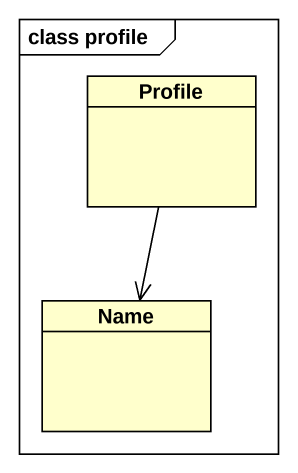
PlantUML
@startuml
mainframe class profile
hide circle
hide empty members
class Profile
class Name
Profile --> Name
@enduml
